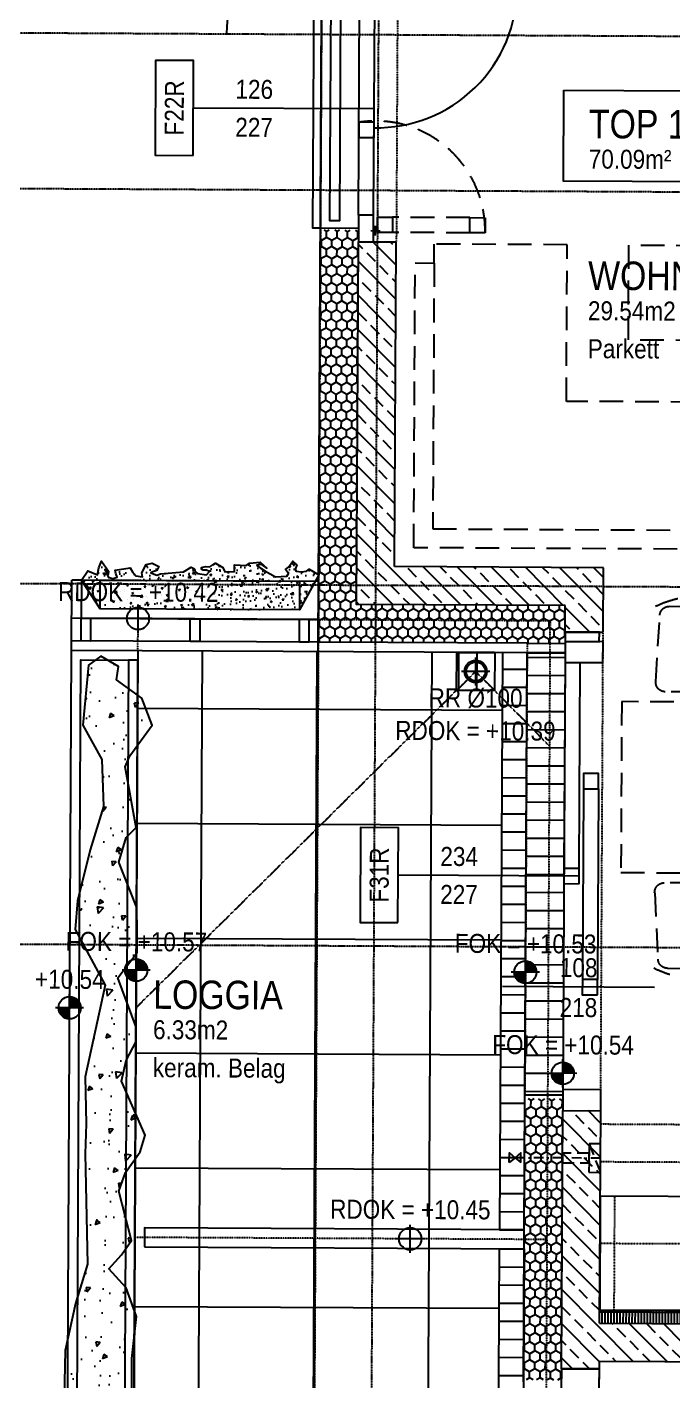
# Model space of a CAD drawing. Header units: millimetres. Extents: x -89828 to -25315, y -35442 to 69272.
# Drawn here: x -85888 to -82485, y 27677 to 34808 of the extents above; entities that cross this region are included whole.
import ezdxf
from ezdxf.enums import TextEntityAlignment as Align

# ---------------------------------------------------------------- set-up
doc = ezdxf.new("R2010")
doc.units = ezdxf.units.MM
for name, pattern in [('HIDDEN', [0.375, 0.25, -0.125]), ('HIDDEN2', [0.1875, 0.125, -0.0625]), ('STRICHPUNKT', [1, 0.5, -0.25, 0, -0.25])]:
    doc.linetypes.add(name, pattern=pattern)
for name, color, linetype in [('00_HLP---------M0', 6, 'Continuous'), ('00_HLP-G00-L04-M0', 6, 'Continuous'), ('01-BFL-G00-L04-M0', 10, 'Continuous'), ('01-HID-G00-L04-ENTWÄSSERUNG', 8, 'HIDDEN2'), ('01-SYM-G00-L04-M0', 8, 'Continuous'), ('01-TXT---------M0', 1, 'Continuous'), ('01-TXT---------PP', 1, 'Continuous'), ('01-TXT-G00-L04-M0', 1, 'Continuous'), ('02-ANS-G00-L04-M0', 8, 'Continuous'), ('02-ANS-G00-L04-Rigol', 8, 'Continuous'), ('02-AXO-G00-L04-M0', 8, 'STRICHPUNKT'), ('02-DIM-G00-L04-ACHSEN', 8, 'Continuous'), ('02-DIM-G00-L04-ROHBAU', 8, 'Continuous'), ('02-FIL-G00-L04-GRÜN', 72, 'Continuous'), ('02-FIL-G00-L04-LILA', 223, 'Continuous'), ('02-FIL-G00-L04-ORANGE', 40, 'Continuous'), ('02-FIL-G00-L04-PLATTENBELAG', 253, 'Continuous'), ('02-FIL-G00-L04-STB', 8, 'Continuous'), ('02-HID-G00-L04-M0', 8, 'HIDDEN2'), ('02-TWA---------M0', 4, 'Continuous'), ('02-TWA-G00-L04-M0', 4, 'Continuous'), ('02-WDA---------M0', 8, 'Continuous'), ('02-WDA-G00-L04-M0', 8, 'Continuous'), ('02-ZWA-G00-L04-M0', 2, 'Continuous'), ('03-SYM-G00-L04-M0', 8, 'Continuous'), ('04-HLP---------M0', 8, 'HIDDEN2'), ('04-STO---------M0', 1, 'Continuous'), ('04-STO-G00-L04-M0', 1, 'Continuous'), ('04-SYM---------EP', 8, 'Continuous'), ('04-SYM-G00-L04-EP', 8, 'Continuous'), ('04-TXT---------EP', 8, 'Continuous'), ('04-TXT-G00-L04-M0', 8, 'Continuous'), ('04-TXT-G00-L04-POS', 8, 'Continuous'), ('05-SYM---------M0', 8, 'Continuous'), ('05-TXT---------PP', 8, 'Continuous'), ('05-TXT--------M0', 8, 'Continuous'), ('07-SAN---------M0', 8, 'Continuous'), ('07-SAN-G00-L04-Küche', 8, 'Continuous'), ('07-SAN-G00-L04-M0', 8, 'Continuous'), ('07_MOB-G00-L04-M0', 6, 'HIDDEN2'), ('09-VER-G00-L04-GRUNDSTÜCKSGRENZE', 161, 'Continuous')]:
    doc.layers.add(name, color=color, linetype=linetype)
doc.styles.add('ARIAL', font='arial.ttf', dxfattribs={"width": 0.85})
doc.dimstyles.new('pp chromy&schneider', dxfattribs={"dimscale": 0.005, "dimtxt": 25, "dimasz": 10, "dimexe": 0, "dimexo": 0, "dimgap": 5, "dimtad": 1, "dimdec": 1, "dimlfac": 100, "dimrnd": 0.1, "dimzin": 9, "dimdsep": 46, "dimtxsty": 'ARIAL', "dimblk": 'c&s kote', "dimcen": 0, "dimse1": 1, "dimse2": 1, "dimclrd": 8, "dimclrt": 8, "dimadec": 0, "dimazin": 0, "dimtfac": 0.75, "dimtdec": 1, "dimtix": 1, "dimtmove": 2, "dimatfit": 0, "dimldrblk": 'NONE', "dimfxl": 1, "dimtolj": 1, "dimlwd": -1, "dimarcsym": 0})
pattern_1 = [(89.70755, (-111790.204, -17025.04), (-27.252854, 47.764726), [31.75, -63.5]), (209.70755, (-111790.204, -17025.04), (-27.73904, -47.484027), [31.75, -63.5]), (149.70755, (-111790.204, -17025.04), (-54.991893, 0.280699), [-63.5, 31.75])]
pattern_2 = [(134.70755, (-111790.2, -17025.04), (-90.25976, -89.34302), []), (134.70755, (-111789.75, -16935.24), (-90.25976, -89.34302), [63.5, -31.75])]

# ---------------------------------------------------------------- blocks, each defined once
blk = doc.blocks.new('04-TXT')
blk.add_line((0, 0), (0.9529, 0))
at = {"layer": '04-TXT---------EP', "color": 8, "style": 'ARIAL', "width": 0.85}
blk.add_attdef('WIDTH', text='', height=0.1, dxfattribs=at).set_placement((0.6322, 0.05), align=Align.CENTER)
blk.add_attdef('HEIGHT', text='', height=0.1, dxfattribs=at).set_placement((0.6322, -0.05), align=Align.TOP_CENTER)
blk = doc.blocks.new('01-SQM')
at = {"layer": '01-TXT---------M0', "color": 1, "style": 'ARIAL', "width": 0.85}
blk.add_attdef('ROOM', (0, 0), '', height=0.15, dxfattribs=at)
blk.add_attdef('AREA', text='', height=0.1, dxfattribs=at).set_placement((0, -0.06), align=Align.TOP_LEFT)
at = {"layer": '01-TXT---------PP', "color": 1, "style": 'ARIAL', "width": 0.85}
blk.add_attdef('NR', text='', height=0.15, dxfattribs=at).set_placement((-0.1173, 0), align=Align.RIGHT)
blk.add_attdef('FLOOR', text='', height=0.1, dxfattribs=at).set_placement((0, -0.26), align=Align.TOP_LEFT)
blk = doc.blocks.new('FENSTER_140')
at = {"layer": '02-WDA---------M0'}
for points in [[(0.07, -0.2), (0.07, -0.4)], [(1.33, -0.2), (1.33, -0.4)]]:
    blk.add_lwpolyline(points, dxfattribs=at)
at = {"layer": '04-HLP---------M0', "linetype": 'Continuous'}
for points in [[(0.13, 0.55), (0.13, 0.63), (0.05, 0.63), (0.05, 0.55)], [(0.13, -0.1), (0.13, -0.02), (0.05, -0.02), (0.05, -0.1)]]:
    blk.add_lwpolyline(points, close=True, dxfattribs=at)
for points in [[(0.05, 0.55), (0.05, -0.02)], [(0.13, 0.55), (0.13, -0.02)]]:
    blk.add_lwpolyline(points, dxfattribs=at)
at = {"layer": '04-HLP---------M0'}
for points in [[(1.27, 0.3874), (1.27, 0.4674), (1.35, 0.4674), (1.35, 0.3874)], [(1.27, -0.1), (1.27, -0.02), (1.35, -0.02), (1.35, -0.1)]]:
    blk.add_lwpolyline(points, close=True, dxfattribs=at)
for points in [[(1.27, 0.3874), (1.27, -0.02)], [(1.35, 0.3874), (1.35, -0.02)], [(0.034, -0.11), (0.084, -0.11)], [(0.059, -0.135), (0.059, -0.085)], [(1.366, -0.11), (1.316, -0.11)], [(1.341, -0.135), (1.341, -0.085)]]:
    blk.add_lwpolyline(points, dxfattribs=at)
at = {"layer": '04-HLP---------M0', "linetype": 'Continuous'}
blk.add_arc((0.059, -0.11), 0.74, 359.09057, 90.46457, dxfattribs=at)
at = {"layer": '04-HLP---------M0'}
blk.add_arc((1.341, -0.11), 0.5775, 89.17818, 188.24632, dxfattribs=at)
at = {"layer": '04-STO---------M0'}
for points in [[(0.14, -0.2), (0, -0.2), (0, -0.12), (0.14, -0.12)], [(0.77, -0.2), (0.85, -0.2), (0.85, -0.12), (0.77, -0.12)], [(1.26, -0.2), (1.4, -0.2), (1.4, -0.12), (1.26, -0.12)]]:
    blk.add_lwpolyline(points, close=True, dxfattribs=at)
at = {"layer": '04-SYM---------EP'}
for p, q in [((1.26, -0.12), (0.14, -0.12)), ((1.26, -0.2), (0.14, -0.2))]:
    blk.add_line(p, q, dxfattribs=at)
blk = doc.blocks.new('03-rar')
blk.add_circle((0, 0), 0.05)
at = {"layer": '01-TXT---------M0', "color": 8, "style": 'ARIAL', "width": 0.85}
blk.add_attdef('RR', text='', height=0.1, dxfattribs=at).set_placement((0, 0.1), align=Align.CENTER)
blk = doc.blocks.new('01-HK1')
for p, q in [((-0.0005, -0.0742), (-0.0005, 0.0742)), ((0.0737, 0), (-0.0747, 0))]:
    blk.add_line(p, q)
blk.add_circle((-0.0005, 0), 0.0586)
for points in [[(-0.0005, 0.0586), (0.0409, 0.0414), (-0.0005, 0)], [(-0.0005, 0), (0.0581, 0), (0.0409, 0.0414)], [(-0.0591, 0), (-0.0419, -0.0414), (-0.0005, 0)], [(-0.0419, -0.0414), (-0.0005, -0.0586), (-0.0005, 0)]]:
    blk.add_solid(points)
at = {"layer": '01-TXT---------M0', "color": 8, "style": 'ARIAL', "width": 0.85}
blk.add_attdef('HEIGHT', text='', height=0.1, dxfattribs=at).set_placement((0, 0.2), align=Align.TOP_CENTER)
blk = doc.blocks.new('FENSTER_235')
at = {"layer": '04-STO---------M0'}
for points in [[(0, 0), (0, -0.11), (0.2, -0.11), (0.2, 0)], [(0.18, -0.775), (0.18, -0.695), (0.1, -0.695), (0.1, -0.775)], [(0.08, -1.275), (0.08, -1.195), (0, -1.195), (0, -1.275)], [(0.18, -1.86), (0.18, -1.78), (0.1, -1.78), (0.1, -1.86)], [(0, -2.36), (0, -2.47), (0.2, -2.47), (0.2, -2.36)]]:
    blk.add_lwpolyline(points, close=True, dxfattribs=at)
at = {"layer": '04-SYM---------EP'}
for points in [[(0, -0.11), (0, -1.195)], [(0.08, -1.195), (0.08, -0.11)], [(0.1, -0.775), (0.1, -1.78)], [(0.18, -0.775), (0.18, -1.78)]]:
    blk.add_lwpolyline(points, dxfattribs=at)
blk = doc.blocks.new('05-TXT')
at = {"layer": '05-TXT--------M0'}
blk.add_line((-0.4, 0), (0.4, 0), dxfattribs=at)
at = {"layer": '05-TXT--------M0', "color": 8, "style": 'ARIAL', "width": 0.85}
blk.add_attdef('BREITE', text='', height=0.1, dxfattribs=at).set_placement((0, 0.05), align=Align.CENTER)
blk.add_attdef('HÖHE', text='', height=0.1, rotation=360, dxfattribs=at).set_placement((0, -0.06), align=Align.TOP_CENTER)
blk = doc.blocks.new('möbel_tisch_mittel')
blk.add_lwpolyline([(0.45, 1.4), (0.45, 0), (-0.45, 0), (-0.45, 1.4)], close=True)
for points in [[(-0.906, 1.2021, 0.39805), (-0.9532, 1.1521), (-0.9532, 0.8467, 0.39805), (-0.906, 0.7968), (-0.556, 0.7774, 0.430564), (-0.5032, 0.8273), (-0.5032, 1.1716, 0.430564), (-0.556, 1.2215)], [(0.906, 1.2021, -0.39805), (0.9532, 1.1521), (0.9532, 0.8467, -0.39805), (0.906, 0.7968), (0.556, 0.7774, -0.430564), (0.5032, 0.8273), (0.5032, 1.1716, -0.430564), (0.556, 1.2215)], [(-0.906, 0.1979, -0.39805), (-0.9532, 0.2479), (-0.9532, 0.5533, -0.39805), (-0.906, 0.6032), (-0.556, 0.6226, -0.430564), (-0.5032, 0.5727), (-0.5032, 0.2284, -0.430564), (-0.556, 0.1785)], [(0.906, 0.1979, 0.39805), (0.9532, 0.2479), (0.9532, 0.5533, 0.39805), (0.906, 0.6032), (0.556, 0.6226, 0.430564), (0.5032, 0.5727), (0.5032, 0.2284, 0.430564), (0.556, 0.1785)]]:
    blk.add_lwpolyline(points, format="xyb", close=True)
for centre, start, end in [((-0.5032, 0.9994), 153.43495, 206.56505), ((0.5032, 0.9994), 333.43495, 26.56505), ((-0.5032, 0.4006), 153.43495, 206.56505), ((0.5032, 0.4006), 333.43495, 26.56505)]:
    blk.add_arc(centre, 0.5031, start, end)
at = {"layer": '00_HLP---------M0', "linetype": 'HIDDEN', "ltscale": 0.5}
blk.add_lwpolyline([(-0.2026, 1.856, -0.39805), (-0.1527, 1.9032), (0.1527, 1.9032, -0.39805), (0.2026, 1.856), (0.2221, 1.506, -0.430564), (0.1721, 1.4532), (-0.1721, 1.4532, -0.430564), (-0.2221, 1.506)], format="xyb", close=True, dxfattribs=at)
blk.add_arc((0, 1.4532), 0.5031, 63.43495, 116.56505, dxfattribs=at)
blk = doc.blocks.new('ECKSOFA')
blk.add_lwpolyline([(1.6, -0.2), (1.6, -0.2), (1.6, -0.2), (0.2, -0.2), (0.2, -2.7), (0.9, -2.7), (0.9, -2.8), (0.1, -2.8), (0.1, -0.1), (1.6, -0.1)], close=True)
for points in [[(1.6, -0.2), (1.7, -0.2)], [(1.7, -0.9), (1.7, -0.2)], [(0.875, -2.7), (0.875, -0.9), (1.7, -0.9)]]:
    blk.add_lwpolyline(points)
at = {"flags": 128}
blk.add_lwpolyline([(1.2, -1.225), (1.7, -1.225), (1.7, -2.225), (1.2, -2.225)], close=True, dxfattribs=at)
blk = doc.blocks.new('c&s kote')
at = {"color": 8}
for p, q in [((0, -2), (0, 2)), ((0, 2), (0, -2)), ((-2, 0), (2, 0)), ((2, 0), (-2, 0))]:
    blk.add_line(p, q, dxfattribs=at)
blk.add_circle((0, 0), 0.5, dxfattribs=at)
blk = doc.blocks.new('*D358')
at = {"layer": '02-DIM-G00-L04-ROHBAU', "color": 8, "transparency": 16777216}
blk.add_arc((-84106.7, 21100.8), 1076, 180.01712, 269.70489, dxfattribs=at)
at = {"layer": 'Defpoints', "color": 0, "transparency": 16777216}
for p in [(-84004.5, 41133.9), (-89295.3, 21099.5), (-71706.6, 21103.9), (-85039.4, 20564.2), (-84118.8, 18734.2)]:
    blk.add_point(p, dxfattribs=at)
at = {"layer": '02-DIM-G00-L04-ROHBAU', "color": 8, "transparency": 16777216, "xscale": 0.05, "yscale": 0.05, "zscale": 0.05}
for p, rotation in [((-85182.7, 21100.5), 90.01578644530409), ((-84112.2, 20024.8), 359.7062180805232)]:
    blk.add_blockref('c&s kote', p, dxfattribs=dict(at, rotation=rotation))
at = {"layer": '02-DIM-G00-L04-ROHBAU', "color": 8, "transparency": 16777216, "insert": (-84869.4, 20341.8), "char_height": 0.125, "attachment_point": 5, "rotation": 314.861, "style": 'ARIAL'}
blk.add_mtext('\\A1;90°', dxfattribs=at)
blk = doc.blocks.new('_None')
blk = doc.blocks.new('*D363')
at = {"layer": '02-DIM-G00-L04-ACHSEN', "color": 8, "transparency": 16777216}
blk.add_line((-89025.4, 34791.9), (-89006, 38594.3), dxfattribs=at)
at = {"layer": 'Defpoints', "color": 0, "transparency": 16777216}
for p in [(-89006, 38594.4), (-84317.6, 38570.4), (-89225.4, 34792.9)]:
    blk.add_point(p, dxfattribs=at)
at = {"layer": '02-DIM-G00-L04-ACHSEN', "color": 8, "transparency": 16777216, "xscale": 0.05, "yscale": 0.05, "zscale": 0.05}
for p, rotation in [((-89006, 38594.4), 89.70754931647706), ((-89025.4, 34791.8), 269.707549316477)]:
    blk.add_blockref('c&s kote', p, dxfattribs=dict(at, rotation=rotation))
at = {"layer": '02-DIM-G00-L04-ACHSEN', "color": 8, "transparency": 16777216, "insert": (-89015.8, 36693.1), "char_height": 0.125, "attachment_point": 5, "rotation": 89.70755, "style": 'ARIAL'}
blk.add_mtext('\\A1;BEI GG 380257.2', dxfattribs=at)
blk = doc.blocks.new('türachse&qualität')
at = {"layer": '05-SYM---------M0'}
blk.add_line((-0.4, 0), (-0.4, 0), dxfattribs=at)
at = {"layer": '05-TXT---------PP'}
blk.add_lwpolyline([(-0.5, -0.25), (-0.5, 0.25), (-0.7, 0.25), (-0.7, -0.25)], close=True, dxfattribs=at)
at = {"layer": '05-TXT---------PP', "color": 8, "style": 'ARIAL', "text_generation_flag": 6, "width": 0.85}
blk.add_attdef('POS.NR.', text='', height=0.1, rotation=270, dxfattribs=at).set_placement((-0.6529, -0.0112), align=Align.TOP_CENTER)
blk = doc.blocks.new('07_Kemper-ventil')
at = {"layer": '02-TWA---------M0', "linetype": 'HIDDEN2', "ltscale": 0.5}
for points in [[(-0.075, 0), (-0.075, -0.06), (0.075, -0.06), (0.075, 0), (-0.075, 0)], [(-0.025, -0.06), (-0.025, -0.2), (0.025, -0.2), (0.025, -0.06)]]:
    blk.add_lwpolyline(points, close=True, dxfattribs=at)
blk.add_lwpolyline([(-0.075, -0.06), (0.075, 0)], dxfattribs=at)
at = {"layer": '07-SAN---------M0', "linetype": 'STRICHPUNKT', "ltscale": 0.1}
blk.add_lwpolyline([(0, 0), (0, -0.48)], dxfattribs=at)
at = {"layer": '07-SAN---------M0'}
for points in [[(0.025, -0.42), (-0.025, -0.42), (0, -0.45), (0.025, -0.42)], [(0.025, -0.48), (-0.025, -0.48), (0, -0.45), (0.025, -0.48)]]:
    blk.add_lwpolyline(points, close=True, dxfattribs=at)
blk = doc.blocks.new('01-HK2')
for p, q in [((0, -0.098), (0, 0.098)), ((0.098, 0), (-0.098, 0))]:
    blk.add_line(p, q)
blk.add_circle((0, 0), 0.0773)
at = {"layer": '01-TXT---------M0', "color": 8, "style": 'ARIAL', "width": 0.85}
blk.add_attdef('HEIGHT', text='', height=0.1, rotation=360, dxfattribs=at).set_placement((0, 0.132), align=Align.BOTTOM_CENTER)
blk = doc.blocks.new('*D401')
at = {"layer": '02-DIM-G00-L04-ROHBAU', "color": 8, "transparency": 16777216}
blk.add_arc((-84017.6, 38567), 783.2, 89.71121, 180.37637, dxfattribs=at)
at = {"layer": 'Defpoints', "color": 0, "transparency": 16777216}
for p in [(-84004.5, 41133.9), (-84408.4, 39245.7), (-66186.8, 38685.2), (-89206.3, 38532.5), (-84118.8, 18734.2)]:
    blk.add_point(p, dxfattribs=at)
at = {"layer": '02-DIM-G00-L04-ROHBAU', "color": 8, "transparency": 16777216, "xscale": 0.05, "yscale": 0.05, "zscale": 0.05}
for p, rotation in [((-84013.6, 39350.1), 359.709378319148), ((-84800.7, 38561.8), 270.3781979327374)]:
    blk.add_blockref('c&s kote', p, dxfattribs=dict(at, rotation=rotation))
at = {"layer": '02-DIM-G00-L04-ROHBAU', "color": 8, "transparency": 16777216, "insert": (-84571.9, 39120.4), "char_height": 0.125, "attachment_point": 5, "rotation": 45.04379, "style": 'ARIAL'}
blk.add_mtext('\\A1;91°', dxfattribs=at)
blk = doc.blocks.new('*D400')
at = {"layer": '02-DIM-G00-L04-ROHBAU', "color": 8, "transparency": 16777216}
blk.add_arc((-84037, 34766.4), 799.5, 89.71113, 179.70397, dxfattribs=at)
at = {"layer": 'Defpoints', "color": 0, "transparency": 16777216}
for p in [(-84004.5, 41133.9), (-84433.2, 35460.8), (-89225.4, 34792.9), (-66207.2, 34675.4), (-84118.8, 18734.2)]:
    blk.add_point(p, dxfattribs=at)
at = {"layer": '02-DIM-G00-L04-ROHBAU', "color": 8, "transparency": 16777216, "xscale": 0.05, "yscale": 0.05, "zscale": 0.05}
for p, rotation in [((-84032.9, 35565.8), 359.7093409936003), ((-84836.4, 34770.5), 269.7057576421179)]:
    blk.add_blockref('c&s kote', p, dxfattribs=dict(at, rotation=rotation))
at = {"layer": '02-DIM-G00-L04-ROHBAU', "color": 8, "transparency": 16777216, "insert": (-84599.5, 35334.6), "char_height": 0.125, "attachment_point": 5, "rotation": 44.70755, "style": 'ARIAL'}
blk.add_mtext('\\A1;90°', dxfattribs=at)

msp = doc.modelspace()

# ---------------------------------------------------------------- hatches: boundary and pattern name
at = {"layer": '02-ANS-G00-L04-Rigol', "true_color": 0x636466}
h = msp.add_hatch(dxfattribs=at)
h.set_pattern_fill('ANSI31', color=251, scale=30, angle=151.61178688, style=0)
h.set_pattern_definition([(89.70755, (-70916.33, 36949.44), (-95.24876, 0.4862), [])])
h.paths.add_polyline_path([(-83623.5595, 31514.2288), (-83423.5621, 31513.208), (-83424.583, 31313.2106), (-83624.5804, 31314.2314)])
h = msp.add_hatch(dxfattribs=at)
h.set_pattern_fill('ANSI31', color=251, scale=30, angle=242.04654128, style=0)
h.set_pattern_definition([(359.70755, (-153209.46, 58262.35), (-0.48618, -95.24876), [])])
h.paths.add_polyline_path([(-83399.1023, 28473.0435), (-83269.104, 28472.38), (-83253.5867, 31512.3399), (-83383.585, 31513.0034)])
h = msp.add_hatch(dxfattribs=at)
h.set_pattern_fill('ANSI31', color=251, scale=30, angle=422.04654128, style=0)
h.set_pattern_definition([(179.70755, (-13024.56, 58276.82), (-0.48618, -95.24876), [])])
h.paths.add_polyline_path([(-83065.4826, 29181.3499), (-83265.48, 29182.3707), (-83253.5872, 31512.3404), (-83053.5898, 31511.3195)])
h = msp.add_hatch(dxfattribs=at)
h.set_pattern_fill('ANSI31', color=251, scale=30, angle=242.04654128, style=0)
h.set_pattern_definition([(359.70755, (-153510.43, -702.07), (0.48618, 95.24876), [])])
h.paths.add_polyline_path([(-83399.6127, 28373.0448), (-83269.6144, 28372.3813), (-83285.1307, 25332.4214), (-83415.129, 25333.0849)])
at = {"layer": '02-FIL-G00-L04-GRÜN', "true_color": 0x636466}
h = msp.add_hatch(dxfattribs=at)
h.set_pattern_fill('AR-CONC', color=251, scale=0.5, angle=467.04654127, style=0)
h.set_pattern_definition([(49.70755, (-111790.204, -17025.04), (91.05047, -8.43439), [9.525, -104.775]), (354.70755, (-111790.2, -17025.04), (-17.13359, 95.61702), [7.62, -83.82]), (100.15855, (-111782.62, -17025.74), (73.91721, 87.18219), [8.095, -89.045]), (45.89175, (-111790.07, -16999.64), (135.43046, -21.71271), [14.2875, -157.1625]), (96.34315, (-111778.79, -17001.45), (119.33203, 123.1053), [12.1425, -133.5675]), (350.89155, (-111790.07, -16999.64), (119.3322, 123.10507), [11.43, -125.73]), (20.70755, (-111777.41, -17006.056), (75.54546, -51.51903), [9.525, -104.775]), (325.70755, (-111777.41, -17006.06), (31.37068, 91.93506), [7.62, -83.82]), (71.15895, (-111771.11, -17010.35), (106.91593, 40.41623), [8.095, -89.045]), (37.20755, (-111790.204, -17025.04), (1.760075, 42.269086), [0, -82.804, 0, -85.09, 0, -84.1375]), (7.20755, (-111790.204, -17025.04), (33.665067, 49.919104), [0, -48.514, 0, -80.899, 0, -32.0675]), (327.20755, (-111818.525, -17024.896), (67.779794, -3.210376), [0, -31.75, 0, -99.06, 0, -131.445]), (317.20755, (-111831.225, -17024.83), (74.12852, 12.33504), [0, -41.275, 0, -65.786, 0, -93.345])])
h.paths.add_polyline_path([(-85601.6681, 31894.3304), (-85566.7297, 31943.1979), (-85516.7787, 31923.0262), (-85509.6976, 31960.2545), (-85494.9385, 31994.1949), (-85459.0939, 31941.6415), (-85460.9502, 31924.4225), (-85477.0426, 31949.9275), (-85459.263, 31908.5105), (-85434.0945, 31903.5227), (-85412.4065, 31909.5965), (-85420.7019, 31929.518), (-85422.8263, 31946.3157), (-85344.713, 31959.7912), (-85332.001, 31938.9636), (-85313.9901, 31917.2254), (-85280.3596, 31912.459), (-85283.4164, 31933.8677), (-85259.3407, 31976.5833), (-85228.1516, 31983.6095), (-85192.6895, 31967.0616), (-85203.1833, 31945.5587), (-85224.3839, 31939.2802), (-85236.4, 31932.5552), (-85203.705, 31921.6103), (-85184.9047, 31927.1029), (-85063.2764, 31938.8569), (-85022.813, 31963.0011), (-85005.1764, 31954.3641), (-85002.4582, 31939.181), (-84988.9205, 31929.0864), (-84942.2429, 31922.098), (-84925.8324, 31939.4521), (-84942.6788, 31946.8509), (-84960.1198, 31948.0648), (-84969.1046, 31952.0482), (-84969.0558, 31961.6107), (-84947.6434, 31966.5639), (-84924.5779, 31964.759), (-84909.2385, 31975.5471), (-84895.6904, 31983.5318), (-84856.3955, 31961.5528), (-84845.8265, 31939.2229), (-84795.7319, 31940.0921), (-84795.4396, 31974.9663), (-84734.2663, 31970.9508), (-84715.0075, 31984.8472), (-84659.4925, 31989.747), (-84625.2658, 31957.1958), (-84650.221, 31977.2598), (-84677.7247, 31973.7723), (-84659.8158, 31960.2431), (-84635.1358, 31943.8043), (-84579.107, 31911.66), (-84519.4272, 31915.8556), (-84510.3505, 31929.8722), (-84525.4367, 31951.3246), (-84509.05, 31964.1785), (-84487.6335, 31995.4074), (-84466.9134, 31975.0513), (-84475.4815, 31950.3444), (-84469.3371, 31941.313), (-84444.0259, 31938.3712), (-84414.7367, 31942.7215), (-84401.747, 31951.6557), (-84351.5089, 31922.3113), (-84452.4487, 31738.4626), (-85502.435, 31743.822)])
h = msp.add_hatch(dxfattribs=at)
h.set_pattern_fill('AR-CONC', color=251, scale=1.5, angle=107.04654128, style=0)
h.set_pattern_definition([(229.70755, (-11472.96, 64463.98), (-273.1514, 25.3032), [28.575, -314.325]), (174.70755, (-11472.96, 64463.98), (51.4008, -286.8511), [22.86, -251.46]), (280.15855, (-11495.72, 64466.1), (-221.7516, -261.5466), [24.285, -267.135]), (225.89175, (-11473.35, 64387.78), (-406.2914, 65.1381), [42.8625, -471.4875]), (276.34315, (-11507.2, 64393.2), (-357.996, -369.3159), [36.4275, -400.7025]), (170.89155, (-11473.35, 64387.8), (-357.9966, -369.3152), [34.29, -377.19]), (200.70755, (-11511.35, 64407.03), (-226.6364, 154.5571), [28.575, -314.325]), (145.70755, (-11511.35, 64407.03), (-94.112, -275.8052), [22.86, -251.46]), (251.15895, (-11530.24, 64419.9), (-320.7478, -121.2487), [24.285, -267.135]), (217.20755, (-11472.96, 64463.98), (-5.28022, -126.80726), [0, -248.412, 0, -255.27, 0, -252.4125]), (187.20755, (-11472.96, 64463.98), (-100.9952, -149.75731), [0, -145.542, 0, -242.697, 0, -96.2025]), (147.20755, (-11388, 64463.55), (-203.33938, 9.63113), [0, -95.25, 0, -297.18, 0, -394.335]), (137.20755, (-11349.9, 64463.35), (-222.38555, -37.0051), [0, -123.825, 0, -197.358, 0, -280.035])])
h.paths.add_polyline_path([(-85481.5916, 25414.6925), (-85258.7361, 25536.951), (-85350.9667, 25743.0825), (-85446.3744, 25864.2232), (-85464.7951, 26017.8769), (-85379.158, 26132.6097), (-85337.7391, 26184.4988), (-85329.1579, 26253.0083), (-85339.1105, 26453.2355), (-85360.6392, 26535.6094), (-85356.3985, 26828.9963), (-85367.1758, 26867.4414), (-85295.0602, 27020.633), (-85286.6621, 27053.4956), (-85327.3113, 27152.4203), (-85343.5767, 27190.893), (-85343.2268, 27259.4449), (-85383.848, 27363.8533), (-85336.48, 27506.2027), (-85334.9352, 27794.7146), (-85311.853, 28016.7102), (-85365.9546, 28167.8036), (-85455.987, 28266.9804), (-85389.7645, 28340.6799), (-85337.2452, 28417.1917), (-85404.4927, 28676.3307), (-85368.323, 28774.8633), (-85290.9442, 28884.1536), (-85265.8046, 28971.7736), (-85390.5931, 29255.7681), (-85365.3416, 29365.3245), (-85312.7104, 29463.7731), (-85312.3185, 29540.551), (-85409.7723, 29799.2298), (-85307.5759, 29933.0727), (-85306.8061, 30083.8866), (-85311.8314, 30174.4024), (-85403.9291, 30408.3779), (-85364.8472, 30539.8006), (-85312.455, 30591.6342), (-85370.3689, 30911.6497), (-85345.9319, 30970.117), (-85227.8605, 31131.5042), (-85282.3134, 31273.0924), (-85416.3061, 31370.281), (-85405.6098, 31439.158), (-85498.433, 31494.7774), (-85564.1978, 31446.8605), (-85593.4034, 31129.923), (-85494.3162, 30950.1944), (-85485.2375, 30701.9936), (-85555.3652, 30474.8767), (-85622.2559, 30206.3836), (-85633.3754, 30054.7901), (-85476.2465, 29761.028), (-85582.1604, 29279.0458), (-85576.5297, 29030.8621), (-85580.7871, 28872.3406), (-85569.944, 28291.6515), (-85633.0689, 28085.1783), (-85686.0616, 27837.2939), (-85695.0689, 27423.7486), (-85502.9289, 27233.2055), (-85508.9933, 26700.5427), (-85554.385, 26590.4832), (-85544.5674, 26487.0354), (-85545.2007, 26362.9615), (-85535.3664, 26262.9601), (-85584.3118, 26132.2392), (-85591.7886, 26018.5401), (-85524.2645, 25735.575), (-85593.9524, 25594.6199), (-85611.6339, 25508.5455)])
at = {"layer": '02-FIL-G00-L04-LILA', "true_color": 0x636466}
h = msp.add_hatch(dxfattribs=at)
h.set_pattern_fill('HONEY', color=251, scale=10, angle=197.04654128, style=0)
h.set_pattern_definition(pattern_1)
h.paths.add_polyline_path([(-83052.3138, 31761.3163), (-84152.2994, 31766.9309), (-84142.5504, 33676.906), (-84142.2442, 33736.9052), (-84342.2416, 33737.9261), (-84353.3177, 31567.9543), (-83253.332, 31562.3397), (-83053.3346, 31561.3189), (-83053.0284, 31621.3181)])
h = msp.add_hatch(dxfattribs=at)
h.set_pattern_fill('HONEY', color=251, scale=10, angle=197.04654128, style=0)
h.set_pattern_definition(pattern_1)
h.paths.add_polyline_path([(-83065.891, 29101.3509), (-83065.5847, 29161.3501), (-83265.5821, 29162.371), (-83273.1363, 27682.3903), (-83073.1389, 27681.3694), (-83072.8327, 27741.3686)])
at = {"layer": '02-FIL-G00-L04-ORANGE', "true_color": 0x636466}
h = msp.add_hatch(dxfattribs=at)
h.set_pattern_fill('GRATE', color=251, scale=20, angle=197.04654128, style=0)
h.set_pattern_definition([(89.70755, (-111790.204, -17025.04), (-15.874793, 0.0810293), []), (179.70755, (-111790.204, -17025.04), (-0.32412, -63.49917), [])])
h.paths.add_polyline_path([(-79761.6508, 27964.4706), (-79761.2935, 28034.4697), (-82871.253, 28050.3438), (-82871.6103, 27980.3447)])
at = {"layer": '02-FIL-G00-L04-STB', "true_color": 0x636466}
h = msp.add_hatch(dxfattribs=at)
h.set_pattern_fill('ANSI33', color=251, scale=20, angle=197.04654128, style=0)
h.set_pattern_definition(pattern_2)
h.paths.add_polyline_path([(-82851.2955, 31960.2928), (-83951.2812, 31965.9075), (-83942.5528, 33675.9144), (-84062.5514, 33676.5094), (-84062.5515, 33676.4977), (-84142.5504, 33676.906), (-84152.2994, 31766.9309), (-83052.3138, 31761.3163), (-83053.0284, 31621.3181), (-82973.0294, 31620.9098), (-82853.031, 31620.2973)])
h = msp.add_hatch(dxfattribs=at)
h.set_pattern_fill('ANSI33', color=251, scale=20, angle=197.04654128, style=0)
h.set_pattern_definition(pattern_2)
h.paths.add_polyline_path([(-78032.0773, 29835.6669), (-77892.0791, 29834.9523), (-77891.0583, 30034.9497), (-78031.0564, 30035.6643), (-78030.7502, 30095.6635), (-78230.7476, 30096.6843), (-78241.6706, 27956.7122), (-82871.6103, 27980.3447), (-82865.8936, 29100.3301), (-83065.891, 29101.3509), (-83072.8327, 27741.3686), (-82872.8353, 27740.3478), (-82872.6311, 27780.3473), (-78042.694, 27755.694)])

# ---------------------------------------------------------------- linework, layer by layer
at = {"layer": '00_HLP-G00-L04-M0', "color": 251, "true_color": 0x636466}
msp.add_lwpolyline([(-85601.6681, 31894.3304), (-85566.7297, 31943.1979), (-85516.7787, 31923.0262), (-85509.6976, 31960.2545), (-85494.9385, 31994.1949), (-85459.0939, 31941.6415), (-85460.9502, 31924.4225), (-85477.0426, 31949.9275), (-85459.263, 31908.5105), (-85434.0945, 31903.5227), (-85412.4065, 31909.5965), (-85420.7019, 31929.518), (-85422.8263, 31946.3157), (-85344.713, 31959.7912), (-85332.001, 31938.9636), (-85313.9901, 31917.2254), (-85280.3596, 31912.459), (-85283.4164, 31933.8677), (-85259.3407, 31976.5833), (-85228.1516, 31983.6095), (-85192.6895, 31967.0616), (-85203.1833, 31945.5587), (-85224.3839, 31939.2802), (-85236.4, 31932.5552), (-85203.705, 31921.6103), (-85184.9047, 31927.1029), (-85063.2764, 31938.8569), (-85022.813, 31963.0011), (-85005.1764, 31954.3641), (-85002.4582, 31939.181), (-84988.9205, 31929.0864), (-84942.2429, 31922.098), (-84925.8324, 31939.4521), (-84942.6788, 31946.8509), (-84960.1198, 31948.0648), (-84969.1046, 31952.0482), (-84969.0558, 31961.6107), (-84947.6434, 31966.5639), (-84924.5779, 31964.759), (-84909.2385, 31975.5471), (-84895.6904, 31983.5318), (-84856.3955, 31961.5528), (-84845.8265, 31939.2229), (-84795.7319, 31940.0921), (-84795.4396, 31974.9663), (-84734.2663, 31970.9508), (-84715.0075, 31984.8472), (-84659.4925, 31989.747), (-84625.2658, 31957.1958), (-84650.221, 31977.2598), (-84677.7247, 31973.7723), (-84659.8158, 31960.2431), (-84635.1358, 31943.8043), (-84579.107, 31911.66), (-84519.4272, 31915.8556), (-84510.3505, 31929.8722), (-84525.4367, 31951.3246), (-84509.05, 31964.1785), (-84487.6335, 31995.4074), (-84466.9134, 31975.0513), (-84475.4815, 31950.3444), (-84469.3371, 31941.313), (-84444.0259, 31938.3712), (-84414.7367, 31942.7215), (-84401.747, 31951.6557), (-84351.5089, 31922.3113), (-84452.4487, 31738.4626), (-85502.435, 31743.822)], close=True, dxfattribs=at)
msp.add_lwpolyline([(-85336.48, 27506.2027), (-85334.9352, 27794.7146), (-85311.853, 28016.7102), (-85365.9546, 28167.8036), (-85455.987, 28266.9804), (-85389.7645, 28340.6799), (-85337.2452, 28417.1917), (-85404.4927, 28676.3307), (-85368.323, 28774.8633), (-85290.9442, 28884.1536), (-85265.8046, 28971.7736), (-85390.5931, 29255.7681), (-85365.3416, 29365.3245), (-85312.7104, 29463.7731), (-85312.3185, 29540.551), (-85409.7723, 29799.2298), (-85307.5759, 29933.0727), (-85306.8061, 30083.8866), (-85311.8314, 30174.4024), (-85403.9291, 30408.3779), (-85364.8472, 30539.8006), (-85312.455, 30591.6342), (-85370.3689, 30911.6497), (-85345.9319, 30970.117), (-85227.8605, 31131.5042), (-85282.3134, 31273.0924), (-85416.3061, 31370.281), (-85405.6098, 31439.158), (-85498.433, 31494.7774), (-85564.1978, 31446.8605), (-85593.4034, 31129.923), (-85494.3162, 30950.1944), (-85485.2375, 30701.9936), (-85555.3652, 30474.8767), (-85622.2559, 30206.3836), (-85633.3754, 30054.7901), (-85476.2465, 29761.028), (-85582.1604, 29279.0458), (-85576.5297, 29030.8621), (-85580.7871, 28872.3406), (-85569.944, 28291.6515), (-85633.0689, 28085.1783), (-85686.0616, 27837.2939), (-85695.0689, 27423.7486)], dxfattribs=at)
at = {"layer": '00_HLP-G00-L04-M0', "color": 251, "linetype": 'HIDDEN2', "true_color": 0x636466}
for points in [[(-82866.2509, 29030.331), (-79146.2993, 29011.3434)], [(-78947.3228, 28810.3251), (-82867.2717, 28830.3336)]]:
    msp.add_lwpolyline(points, dxfattribs=at)
at = {"layer": '01-BFL-G00-L04-M0', "color": 251, "linetype": 'HIDDEN2', "ltscale": 3, "true_color": 0x636466}
msp.add_lwpolyline([(-84276.4929, 69272.143), (-84315.9255, 38990.4554), (-84316.0948, 38860.4555), (-84408.3848, 20779.5205), (-84497.8648, -11915.9133)], dxfattribs=at)
at = {"layer": '01-HID-G00-L04-ENTWÄSSERUNG', "color": 251, "true_color": 0x636466}
for points in [[(-85313.1564, 29642.8285), (-83524.0941, 31413.7198), (-83136.0898, 31021.7343)], [(-83149.3608, 28421.7681), (-85319.3325, 28432.8442)]]:
    msp.add_lwpolyline(points, dxfattribs=at)
at = {"layer": '01-TXT-G00-L04-M0', "color": 251, "true_color": 0x636466}
msp.add_lwpolyline([(-83059.7062, 34475.0485), (-80526.996, 34462.1208), (-80529.4381, 33983.672), (-83062.1483, 33996.5996)], close=True, dxfattribs=at)
at = {"layer": '02-ANS-G00-L04-M0', "color": 251, "true_color": 0x636466}
for points in [[(-84342.1905, 33747.9259), (-84382.19, 33748.1301), (-84375.7587, 35008.1137), (-84335.7592, 35007.9095)], [(-84351.6843, 31887.9502), (-85601.6681, 31894.3304)], [(-85685.0999, 25344.671), (-85653.556, 31524.5905)], [(-85303.5605, 31522.804), (-85335.1045, 25342.8845)]]:
    msp.add_lwpolyline(points, dxfattribs=at)
for points in [[(-84235.9647, 34967.3996), (-84241.9876, 33787.415), (-84291.987, 33787.6702), (-84285.964, 34967.6548)], [(-84451.683, 31888.4606), (-84452.4487, 31738.4626), (-85502.435, 31743.822), (-85501.6694, 31893.82)], [(-85384.8486, 25393.1391), (-85634.8454, 25394.4151), (-85603.8118, 31474.3359), (-85353.8151, 31473.0599)], [(-85303.8157, 31472.8046), (-85353.8151, 31473.0599), (-85384.8486, 25393.1391), (-85334.8493, 25392.8838)]]:
    msp.add_lwpolyline(points, close=True, dxfattribs=at)
at = {"layer": '02-ANS-G00-L04-Rigol', "color": 251, "true_color": 0x636466}
for points in [[(-83623.5595, 31514.2288), (-83423.5621, 31513.208), (-83424.583, 31313.2106), (-83624.5804, 31314.2314)], [(-83623.5595, 31514.2288), (-83423.5621, 31513.208), (-83424.583, 31313.2106), (-83624.5804, 31314.2314)], [(-83399.1023, 28473.0435), (-83269.104, 28472.38), (-83253.5867, 31512.3399), (-83383.585, 31513.0034)], [(-83065.4826, 29181.3499), (-83265.48, 29182.3707), (-83253.5872, 31512.3404), (-83053.5898, 31511.3195)], [(-83399.6127, 28373.0448), (-83269.6144, 28372.3813), (-83285.1307, 25332.4214), (-83415.129, 25333.0849)]]:
    msp.add_lwpolyline(points, close=True, dxfattribs=at)
at = {"layer": '02-AXO-G00-L04-M0', "color": 251, "true_color": 0x636466}
for points in [[(-84004.4866, 41133.893), (-84118.8208, 18734.1848)], [(-68207.1943, 34685.5818), (-89225.4211, 34792.8646)], [(-68211.3798, 33865.5925), (-89229.6065, 33972.8753)], [(-68221.9965, 31785.6196), (-89240.2233, 31892.9023)], [(-68231.6945, 29885.6444), (-89249.9213, 29992.9271)]]:
    msp.add_lwpolyline(points, dxfattribs=at)
at = {"layer": '02-FIL-G00-L04-PLATTENBELAG', "color": 251, "true_color": 0x636466}
for points in [[(-84995.1089, 25341.1491), (-84963.5649, 31521.0686)], [(-84390.1168, 25338.061), (-84358.5728, 31517.9805)], [(-83785.1247, 25334.973), (-83753.5807, 31514.8925)], [(-83385.1418, 31208.0079), (-85305.1173, 31217.808)], [(-83388.2298, 30603.0158), (-85308.2053, 30612.8158)], [(-83391.3179, 29998.0237), (-85311.2934, 30007.8237)], [(-83394.4059, 29393.0315), (-85314.3814, 29402.8316)], [(-83397.494, 28788.0394), (-85317.4695, 28797.8395)], [(-83401.22, 28058.0489), (-85321.1955, 28067.849)]]:
    msp.add_lwpolyline(points, dxfattribs=at)
at = {"layer": '02-HID-G00-L04-M0', "color": 251, "true_color": 0x636466}
for points in [[(-83935.4071, 35075.8669), (-83942.5528, 33675.9144)], [(-85303.5605, 31522.804), (-85302.6928, 31692.8018), (-85302.6928, 31692.8018), (-83132.7211, 31681.7257), (-83132.7211, 31681.7257), (-83166.0005, 25161.8106), (-83166.0005, 25161.8106), (-85335.9722, 25172.8867), (-85335.1045, 25342.8845)], [(-82865.8936, 29100.3301), (-82853.031, 31620.2973)], [(-83253.332, 31562.3397), (-83265.48, 29182.3707)], [(-82885.6979, 25220.3806), (-82872.8353, 27740.3478)]]:
    msp.add_lwpolyline(points, dxfattribs=at)
at = {"layer": '02-HID-G00-L04-M0', "color": 251, "ltscale": 0.5, "true_color": 0x636466}
msp.add_lwpolyline([(-84335.7592, 35007.9095), (-84342.1905, 33747.9259)], dxfattribs=at)
at = {"layer": '02-TWA-G00-L04-M0', "color": 251, "true_color": 0x636466}
msp.add_line((-82871.6103, 27980.3447), (-78241.6706, 27956.7122), dxfattribs=at)
for points in [[(-83052.3138, 31761.3163), (-84152.2994, 31766.9309), (-84142.5504, 33676.906)], [(-84142.5504, 33676.906), (-83942.5528, 33675.9144)], [(-83951.2812, 31965.9075), (-83942.5528, 33675.9144)], [(-82851.2955, 31960.2928), (-83951.2812, 31965.9075)], [(-82853.031, 31620.2973), (-82851.2955, 31960.2928)], [(-83053.0284, 31621.3181), (-83052.3138, 31761.3163)], [(-85603.3014, 31574.3346), (-85602.6889, 31694.333), (-85552.6895, 31694.0778), (-85553.302, 31574.0794), (-85603.3014, 31574.3346)], [(-85028.3089, 31571.3997), (-85027.6964, 31691.3981), (-84977.697, 31691.1429), (-84978.3095, 31571.1445), (-85028.3089, 31571.3997)], [(-84453.3164, 31568.4648), (-84452.7039, 31688.4632), (-84402.7045, 31688.208), (-84403.317, 31568.2096), (-84453.3164, 31568.4648)], [(-83053.0284, 31621.3181), (-82853.031, 31620.2973)], [(-82872.6311, 27780.3473), (-78042.694, 27755.694), (-78032.0773, 29835.6669)], [(-83072.8327, 27741.3686), (-83065.891, 29101.3509)], [(-83065.891, 29101.3509), (-82865.8936, 29100.3301)], [(-82871.6103, 27980.3447), (-82865.8936, 29100.3301)], [(-83072.8327, 27741.3686), (-82872.8353, 27740.3478)], [(-82872.8353, 27740.3478), (-82872.6311, 27780.3473)]]:
    msp.add_lwpolyline(points, dxfattribs=at)
at = {"layer": '02-WDA-G00-L04-M0', "color": 251, "true_color": 0x636466}
for points in [[(-83253.332, 31562.3397), (-84353.3177, 31567.9543), (-84342.1905, 33747.9259)], [(-83253.332, 31562.3397), (-84353.3177, 31567.9543)], [(-83253.332, 31562.3397), (-83053.3346, 31561.3189)], [(-83273.1874, 27672.3904), (-83265.48, 29182.3707)], [(-83065.4826, 29181.3499), (-83265.48, 29182.3707)]]:
    msp.add_lwpolyline(points, dxfattribs=at)
at = {"layer": '02-ZWA-G00-L04-M0', "color": 251, "true_color": 0x636466}
msp.add_line((-79761.2935, 28034.4697), (-82871.253, 28050.3438), dxfattribs=at)
for points in [[(-85653.556, 31524.5905), (-85651.6674, 31894.5856)], [(-85601.6681, 31894.3304), (-85651.6674, 31894.5856)], [(-85601.6681, 31894.3304), (-85602.6889, 31694.333), (-84352.7052, 31687.9528), (-84351.6843, 31887.9502)], [(-84352.7052, 31687.9528), (-85652.6882, 31694.5882)], [(-83053.5898, 31511.3195), (-85653.556, 31524.5905)], [(-84353.3177, 31567.9543), (-85653.3007, 31574.5898)]]:
    msp.add_lwpolyline(points, dxfattribs=at)
msp.add_lwpolyline([(-85269.5884, 28382.5897), (-83269.6144, 28372.3813), (-83269.104, 28472.38), (-85269.078, 28482.5884), (-85269.5884, 28382.5897)], close=True, dxfattribs=at)
at = {"layer": '04-STO-G00-L04-M0', "color": 251, "true_color": 0x636466}
msp.add_lwpolyline([(-83053.2836, 31571.3187), (-82873.2859, 31570.4), (-82873.0307, 31620.3993), (-83053.0284, 31621.3181)], close=True, dxfattribs=at)
at = {"layer": '07-SAN-G00-L04-Küche', "color": 251, "linetype": 'HIDDEN2', "ltscale": 0.5, "true_color": 0x636466}
msp.add_line((-82793.1914, 28649.9531), (-82796.254, 28049.9609), dxfattribs=at)
msp.add_lwpolyline([(-80104.9087, 29286.2399), (-80109.5025, 28386.2516), (-82869.4665, 28400.3392)], dxfattribs=at)
at = {"layer": '07-SAN-G00-L04-M0', "color": 251, "true_color": 0x636466}
msp.add_lwpolyline([(-82871.253, 28050.3438), (-79761.2935, 28034.4697), (-79751.8507, 29884.4456), (-80351.8429, 29887.5081), (-80358.2232, 28637.5244), (-80358.2232, 28637.5244), (-82868.1905, 28650.3359), (-82871.253, 28050.3438)], close=True, dxfattribs=at)
at = {"layer": '09-VER-G00-L04-GRUNDSTÜCKSGRENZE', "color": 251, "true_color": 0x636466}
msp.add_lwpolyline([(-29794.5334, -9443.9018), (-40957.6036, -9316.6054), (-57452.7981, -9113.1801), (-57360.3311, 20830.8382), (-84278.385, 20779.7671), (-84408.3801, 20780.4306), (-84325.8559, 36948.1189), (-84316.0948, 38860.4555), (-69322.3224, 38976.651), (-46959.5657, 39032.1927), (-47077.253, 20849.6952), (-46943.0344, 20850.6028), (-29794.5355, 20883.1383)], close=True, dxfattribs=at)

# ---------------------------------------------------------------- block references
at = {"layer": '01-SYM-G00-L04-M0', "color": 251, "true_color": 0x636466}
ref = msp.add_blockref('01-HK2', (-85302.6928, 31692.8018), dxfattribs=dict(at, xscale=757.5757580544371, yscale=757.5757580735275, zscale=757.5757580681659, rotation=359.7075491063508))
ref.add_attrib('HEIGHT', 'RDOK = +10.42', dxfattribs={"layer": '01-TXT---------M0', "color": 8, "height": 100, "rotation": 359.7075491, "style": 'ARIAL', "width": 0.85}).set_placement((-85302.3892, 31752.2759), align=Align.BOTTOM_CENTER)
ref = msp.add_blockref('01-HK2', (-83524.0941, 31413.7198), dxfattribs=dict(at, xscale=757.5757580544371, yscale=757.5757580735275, zscale=757.5757580681659, rotation=359.7075491063508))
ref.add_attrib('HEIGHT', 'RDOK = +10.39', dxfattribs={"layer": '01-TXT---------M0', "color": 8, "height": 100, "rotation": 359.7075491, "style": 'ARIAL', "width": 0.85}).set_placement((-83526.097, 31021.3194), align=Align.BOTTOM_CENTER)
at = {"layer": '01-SYM-G00-L04-M0', "color": 251, "true_color": 0x636466, "xscale": 999.9999999999995, "yscale": 999.9999999999995, "zscale": 999.9999999999995, "rotation": 359.7075493056427}
for p, values in [((-85312.1481, 29840.4217), {'HEIGHT': 'FOK = +10.57'}), ((-83262.1746, 29829.9581), {'HEIGHT': 'FOK = +10.53'}), ((-85663.1641, 29642.2095), {'HEIGHT': '+10.54'}), ((-83064.893, 29296.9442), {'HEIGHT': 'FOK = +10.54'})]:
    msp.add_blockref('01-HK1', p, dxfattribs=at).add_auto_attribs(values)
at = {"layer": '01-SYM-G00-L04-M0', "color": 251, "true_color": 0x636466}
ref = msp.add_blockref('01-HK2', (-83869.3514, 28425.4431), dxfattribs=dict(at, xscale=757.5757580544371, yscale=757.5757580735275, zscale=757.5757580681659, rotation=359.7075491063508))
ref.add_attrib('HEIGHT', 'RDOK = +10.45', dxfattribs={"layer": '01-TXT---------M0', "color": 8, "height": 100, "rotation": 359.7075491, "style": 'ARIAL', "width": 0.85}).set_placement((-83868.9726, 28499.6609), align=Align.BOTTOM_CENTER)
at = {"layer": '01-TXT-G00-L04-M0', "color": 251, "true_color": 0x636466, "xscale": 999.9999999999995, "yscale": 999.9999999999995, "zscale": 999.9999999999995}
for p, rotation, values in [((-82928.2499, 34222.5899), 359.7075492797964, {'ROOM': 'TOP 19 (SONDERWUNSCH)', 'AREA': '70.09m²'}), ((-82932.3268, 33423.8523), 359.707549318149, {'ROOM': 'WOHNKÜCHE', 'AREA': '29.54m2', 'FLOOR': 'Parkett'}), ((-85223.3809, 29636.9458), 359.7075493064765, {'ROOM': 'LOGGIA', 'AREA': '6.33m2', 'FLOOR': 'keram. Belag'})]:
    msp.add_blockref('01-SQM', p, dxfattribs=dict(at, rotation=rotation)).add_auto_attribs(values)
at = {"layer": '03-SYM-G00-L04-M0', "color": 251, "true_color": 0x636466}
ref = msp.add_blockref('03-rar', (-83524.0941, 31413.7198), dxfattribs=dict(at, xscale=999.9999999999995, yscale=999.9999999999995, zscale=999.9999999999995, rotation=359.7075493815142))
ref.add_attrib('RR', 'RR %%c100', dxfattribs={"layer": '01-TXT---------M0', "color": 8, "height": 100, "rotation": 359.70754938, "style": 'ARIAL', "width": 0.85}).set_placement((-83525.0634, 31223.8248), align=Align.CENTER)
at = {"layer": '04-STO-G00-L04-M0', "color": 251, "true_color": 0x636466, "xscale": 999.9999999999995, "yscale": 999.9999999999995, "zscale": 999.9999999999995}
for p, rotation in [((-83053.2836, 31571.3187), 359.7075493123127), ((-83072.8327, 27741.3686), 359.707549318149)]:
    msp.add_blockref('FENSTER_235', p, dxfattribs=dict(at, rotation=rotation))
at = {"layer": '04-SYM-G00-L04-EP', "color": 251, "true_color": 0x636466, "xscale": 999.9999999999995, "yscale": 999.9999999999995, "zscale": 999.9999999999995, "rotation": 269.7075492998024}
msp.add_blockref('FENSTER_140', (-83935.4071, 35075.8669), dxfattribs=at)
at = {"layer": '04-TXT-G00-L04-M0', "color": 251, "true_color": 0x636466}
ref = msp.add_blockref('04-TXT', (-84058.9785, 34376.4886), dxfattribs=dict(at, xscale=-999.9999999999995, yscale=999.9999999999995, zscale=999.9999999999995, rotation=359.7075493223177))
ref.add_attrib('WIDTH', '126', dxfattribs={"layer": '04-TXT---------EP', "color": 8, "extrusion": (0, 0, -1), "height": 100, "rotation": 0.29245068, "style": 'ARIAL', "text_generation_flag": 2, "width": 0.85}).set_placement((84690.8785, 34429.7146), align=Align.CENTER)
ref.add_attrib('HEIGHT', '227', dxfattribs={"layer": '04-TXT---------EP', "color": 8, "extrusion": (0, 0, -1), "height": 100, "rotation": 0.29245068, "style": 'ARIAL', "text_generation_flag": 2, "width": 0.85}).set_placement((84691.3889, 34329.7159), align=Align.TOP_CENTER)
ref = msp.add_blockref('04-TXT', (-82979.5883, 30335.9265), dxfattribs=dict(at, xscale=-999.9999999999995, yscale=999.9999999999995, zscale=999.9999999999995, rotation=359.7075493223177))
ref.add_attrib('WIDTH', '234', dxfattribs={"layer": '04-TXT---------EP', "color": 8, "extrusion": (0, 0, -1), "height": 100, "rotation": 0.29245068, "style": 'ARIAL', "text_generation_flag": 2, "width": 0.85}).set_placement((83611.4883, 30389.1525), align=Align.CENTER)
ref.add_attrib('HEIGHT', '227', dxfattribs={"layer": '04-TXT---------EP', "color": 8, "extrusion": (0, 0, -1), "height": 100, "rotation": 0.29245068, "style": 'ARIAL', "text_generation_flag": 2, "width": 0.85}).set_placement((83611.9987, 30289.1538), align=Align.TOP_CENTER)
at = {"layer": '04-TXT-G00-L04-M0', "color": 251, "true_color": 0x636466, "xscale": 999.9999999999995, "yscale": 999.9999999999995, "zscale": 999.9999999999995, "rotation": 359.7075493139803}
msp.add_blockref('05-TXT', (-82982.5615, 29753.4341), dxfattribs=at).add_auto_attribs({'BREITE': '108', 'HÖHE': '218'})
at = {"layer": '04-TXT-G00-L04-POS', "color": 251, "true_color": 0x636466}
ref = msp.add_blockref('türachse&qualität', (-84511.8986, 34378.8003), dxfattribs=dict(at, xscale=999.9999999999995, yscale=999.9999999999995, zscale=999.9999999999995, rotation=359.7075326368208))
ref.add_attrib('POS.NR.', 'F22R', dxfattribs={"layer": '05-TXT---------PP', "color": 8, "height": 100, "rotation": 269.70753263, "style": 'ARIAL', "text_generation_flag": 6, "width": 0.85}).set_placement((-85111.8907, 34381.863), align=Align.MIDDLE_CENTER)
ref = msp.add_blockref('türachse&qualität', (-83432.5084, 30338.2382), dxfattribs=dict(at, xscale=999.9999999999995, yscale=999.9999999999995, zscale=999.9999999999995, rotation=359.7075326368208))
ref.add_attrib('POS.NR.', 'F31R', dxfattribs={"layer": '05-TXT---------PP', "color": 8, "height": 100, "rotation": 269.70753263, "style": 'ARIAL', "text_generation_flag": 6, "width": 0.85}).set_placement((-84032.5005, 30341.3009), align=Align.MIDDLE_CENTER)
at = {"layer": '07-SAN-G00-L04-M0', "color": 251, "true_color": 0x636466, "xscale": 999.9999999999995, "yscale": 999.9999999999995, "zscale": 999.9999999999995, "rotation": 269.7075492998024}
msp.add_blockref('07_Kemper-ventil', (-82867.1696, 28850.3333), dxfattribs=at)
at = {"layer": '07_MOB-G00-L04-M0', "color": 251, "true_color": 0x636466, "yscale": 999.9999999999995, "zscale": 999.9999999999995}
for name, p, xscale, rotation in [('ECKSOFA', (-83951.2812, 31965.9075), 999.9999999999995, 89.70754930647222), ('möbel_tisch_mittel', (-82757.1922, 30804.7975), -999.9999999999995, 269.7075492197577)]:
    msp.add_blockref(name, p, dxfattribs=dict(at, xscale=xscale, rotation=rotation))

# ---------------------------------------------------------------- dimensions: what is measured, and where the dimension line sits
at = {"layer": '02-DIM-G00-L04-ACHSEN', "color": 251, "true_color": 0x636466}
dim = msp.add_linear_dim(base=(-89006.0146, 38594.3664), p1=(-89225.4211, 34792.8646), p2=(-84317.5751, 38570.4353), angle=89.70754932, text='BEI GG <>', dimstyle='pp chromy&schneider', override={"dimzin": 8}, dxfattribs=at)
dim.commit()
dim.dimension.update_dxf_attribs({"geometry": '*D363', "text_midpoint": (-89015.8088, 36693.1055)})
at = {"layer": '02-DIM-G00-L04-ROHBAU', "color": 251, "true_color": 0x636466}
for base, line1, line2, picture, middle in [((-85039.3973, 20564.2), ((-84004.4866, 41133.893), (-84118.8208, 18734.1848)), ((-89295.316, 21099.4553), (-71706.5637, 21103.8928)), '*D358', (-84869.3597, 20341.837)), ((-84433.1849, 35460.7757), ((-66207.2204, 34675.3734), (-89225.4211, 34792.8646)), ((-84004.4866, 41133.893), (-84118.8208, 18734.1848)), '*D400', (-84599.4698, 35334.6346)), ((-84408.3585, 39245.6653), ((-89206.3327, 38532.5495), (-66186.753, 38685.2342)), ((-84004.4866, 41133.893), (-84118.8208, 18734.1848)), '*D401', (-84571.8502, 39120.3802))]:
    dim = msp.add_angular_dim_2l(base=base, line1=line1, line2=line2, dimstyle='pp chromy&schneider', override={"dimzin": 8}, dxfattribs=at)
    dim.commit()
    dim.dimension.update_dxf_attribs({"geometry": picture, "text_midpoint": middle})

doc.saveas('drawing.dxf')
